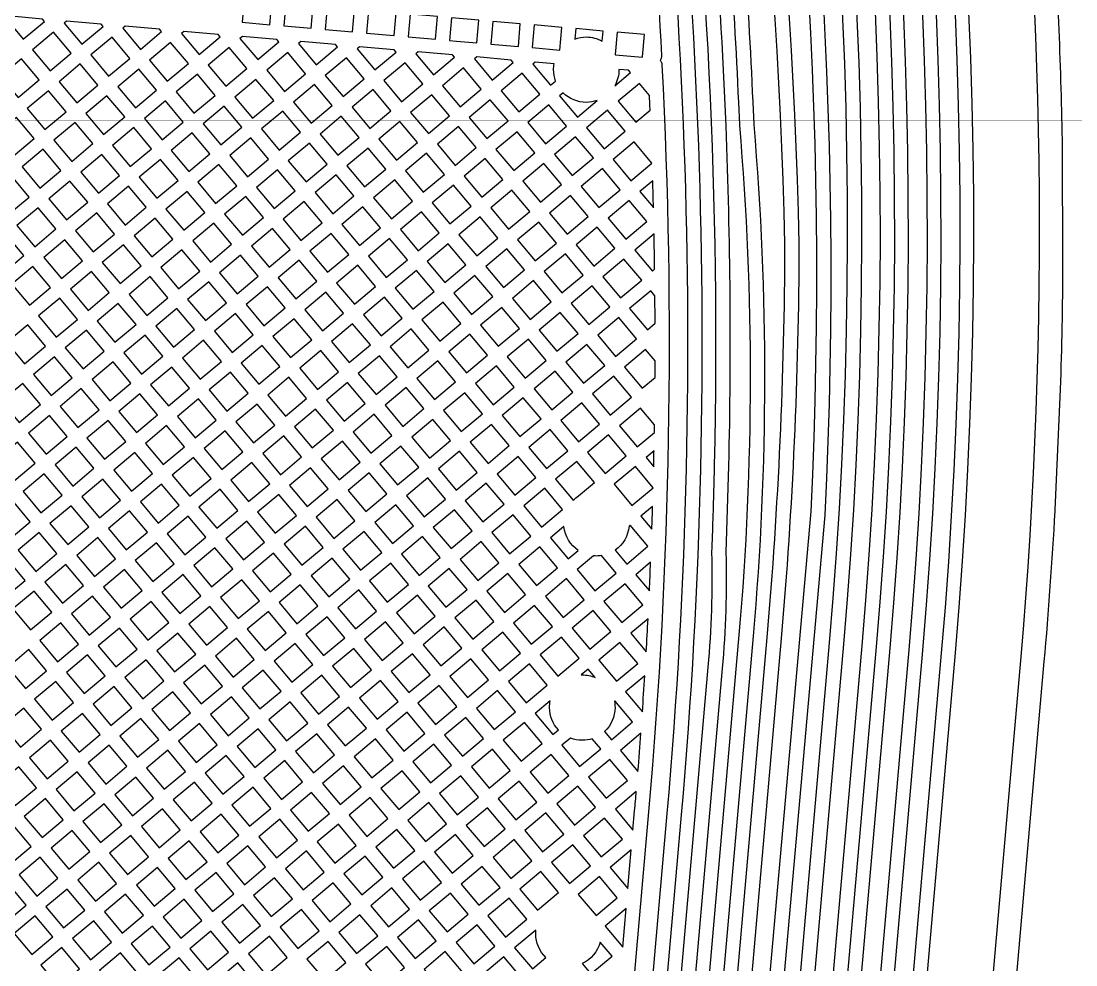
# Model space of a CAD drawing. Extents: x 592 to 965, y 89 to 353.
# Drawn here: x 671.8 to 677.54, y 165.14 to 170.27 of the extents above; entities that cross this region are included whole.
import ezdxf

# ---------------------------------------------------------------- set-up
doc = ezdxf.new("R2010")
doc.units = 0
for name, color, linetype in [('bak_bak_ttr1-bcq8120', 8, 'Continuous'), ('bak_outline', 7, 'Continuous'), ('quyukuang', 5, 'Continuous')]:
    doc.layers.add(name, color=color, linetype=linetype)

msp = doc.modelspace()

# ---------------------------------------------------------------- linework, layer by layer
at = {"layer": 'bak_bak_ttr1-bcq8120'}
for p, q in [((675.2351, 169.4043), (675.1654, 169.3458)), ((675.1654, 169.3458), (675.2392, 169.2578)), ((675.2424, 169.1155), (675.1374, 169.0274)), ((675.2424, 167.935), (675.1992, 167.8987)), ((675.1992, 167.8987), (675.2405, 167.8494)), ((675.2347, 167.6333), (675.1713, 167.5802)), ((675.1713, 167.5802), (675.2307, 167.5095)), ((675.2238, 167.3293), (675.1434, 167.2617)), ((675.1434, 167.2617), (675.217, 167.1739)), ((675.2096, 167.0222), (675.1155, 166.9432)), ((675.1155, 166.9432), (675.1998, 166.8428)), ((675.192, 166.7122), (675.0878, 166.6248)), ((675.0878, 166.6248), (675.1792, 166.516)), ((674.6786, 166.5766), (674.5962, 166.5074)), ((675.1709, 166.3995), (675.0598, 166.3063)), ((675.0598, 166.3063), (675.1551, 166.1927)), ((675.1461, 166.0836), (675.0321, 165.9879)), ((675.0321, 165.9879), (675.128, 165.8736)), ((675.1185, 165.7652), (675.0042, 165.6693)), ((675.1001, 165.5549), (675.1185, 165.7652)), ((675.0042, 165.6693), (675.1001, 165.5549)), ((675.0906, 165.4469), (674.9762, 165.3508)), ((675.0722, 165.2364), (675.0906, 165.4469)), ((674.9762, 165.3508), (675.0722, 165.2364))]:
    msp.add_line(p, q, dxfattribs=at)
for points in [[(673.9996, 131.6772), (673.4184, 138.3529, 0.202802), (673.3463, 138.489), (673.2181, 138.5964, -0.199128), (673.0804, 138.8606), (672.2593, 148.2537, 0.017113), (672.2539, 148.4519, -0.039821), (672.2661, 149.1216, -0.099203), (672.9533, 151.4668, 0.100668), (675.8944, 161.397), (676.3737, 166.876, 0.152457), (673.0656, 182.0024, -0.019293), (673.0643, 182.0049, -0.026028), (672.8267, 182.4844, -0.006369), (672.6688, 182.9035, -0.010433), (672.6684, 182.9048), (672.568, 183.1892, -0.026059), (672.3852, 183.8632, -0.055622), (672.2339, 185.3461), (672.2339, 185.3648)], [(672.3101, 185.3463, 0.093108), (672.7399, 182.931, 0.006371), (672.8972, 182.5134, 0.026097), (673.1321, 182.0399, -0.019203), (673.1334, 182.0374), (673.2033, 181.9132, -0.151027), (676.4497, 166.8693), (675.9704, 161.3904, -0.100695), (673.0193, 151.4286, 0.099104), (672.342, 149.1142, 0.002642), (672.338, 149.0716, -0.010688), (672.3379, 149.0703, 0.037153), (672.33, 148.4566, -0.017231), (672.3355, 148.2518), (673.1563, 138.8673, 0.199163), (673.2671, 138.6549), (673.3997, 138.5435, -0.196143), (673.4943, 138.3596), (674.0755, 131.6839, -0.24441)], [(673.656, 130.3634, 0.134951), (673.7698, 130.4545, -0.010365), (673.7821, 130.4707), (673.9281, 130.6531, 0.117095), (674.0893, 130.9941, 0.092369), (674.1552, 131.6698), (673.566, 138.4172, 0.202571), (673.4816, 138.5768), (673.3631, 138.6739, -0.199679), (673.2388, 138.9119), (672.4141, 148.3471, -0.043095), (672.418, 149.1082, -0.099118), (673.0873, 151.3941, 0.100705), (676.0465, 161.3863), (676.5256, 166.8627, 0.151028), (673.2699, 181.9506, -0.064524), (672.6871, 183.3951, -0.009781), (672.6316, 183.6256, -0.062544), (672.3898, 185.0627, -0.010738), (672.3864, 185.3446, -0.008233), (672.3863, 185.3458)], [(672.9546, 130.255), (673.0528, 130.3501), (673.6636, 131.0781, 0.198766), (673.8471, 131.6605), (673.278, 138.2039, 0.197561), (673.1439, 138.4596), (673.0292, 138.5558, -0.198985), (672.9224, 138.7607), (672.1106, 148.0437, -0.035371), (672.0938, 149.0777), (672.1004, 149.1768, -0.099164), (672.7951, 151.5485, 0.10071), (675.7173, 161.4148), (676.1964, 166.8915, 0.151029), (672.9817, 181.7887, -0.014202), (672.8131, 182.1099, -0.026806), (672.8114, 182.1135, -0.016277), (672.4047, 183.1949, -0.021433), (672.4038, 183.1979, -0.018314), (672.4029, 183.2004), (672.3738, 183.2873, -0.003328), (672.3527, 183.3689, -0.071669), (672.0812, 185.3103, -0.010882), (672.0811, 185.3117)], [(674.3503, 131.4985), (673.7421, 138.4535, 0.199156), (673.6052, 138.716), (673.5239, 138.7841, -0.201314), (673.4113, 139.0028), (672.6035, 148.2382, -0.021495), (672.5786, 148.8009, -0.016298), (672.5937, 149.0771, -0.024188), (672.5944, 149.0818, -0.025234), (672.5945, 149.0869), (672.5959, 149.0983, -0.098851), (673.2448, 151.311, 0.01664), (674.0147, 152.8832, 0.083893), (676.2233, 161.368), (676.703, 166.85, 0.151001), (673.4248, 182.0378, -0.021769), (673.1937, 182.4945), (673.1757, 182.5346, -0.048528), (672.8165, 183.6156), (672.8021, 183.6769, -0.062745), (672.5676, 185.0748, -0.003103), (672.5656, 185.1533, -0.017165), (672.5656, 185.1566)], [(671.7559, 149.234, -0.096675), (672.4942, 151.7075, 0.010848), (672.9913, 152.6938), (673.0775, 152.8749, 0.089488), (675.3634, 161.2753), (675.8573, 166.9214, 0.021032), (675.9539, 169.0602, 0.099026), (673.541, 179.8855, -0.066765), (673.5377, 179.8951, 0.067229), (673.528, 179.9241), (673.1203, 180.7963), (673.0288, 180.9811), (672.8826, 181.2638, 0.004782), (672.8503, 181.3236, -0.019197), (672.849, 181.3261), (672.7252, 181.5504, -0.02358), (672.6873, 181.6262, -0.030149), (671.9327, 183.6668, -0.018673)], [(672.0064, 183.6863, 0.030112), (672.757, 181.6569, 0.023636), (672.7918, 181.5874), (673.0292, 181.1517), (673.2249, 180.755), (673.5994, 179.951, -0.050793), (673.6116, 179.9143, -0.099014), (676.0301, 169.061, -0.021041), (675.9333, 166.9148), (675.4389, 161.2643, -0.089443), (673.1463, 152.8421), (673.0601, 152.661, -0.010846), (672.5616, 151.672, 0.096888), (671.831, 149.2208, 0.05542), (671.8148, 148.5391), (672.6708, 138.7144, 0.197387), (672.8176, 138.4343), (672.9331, 138.3373, -0.198696), (673.0553, 138.1025), (673.6132, 131.7057, -0.197471)], [(674.5393, 131.3917), (673.8974, 138.7314), (673.6506, 138.9384, -0.204166), (673.585, 139.0613), (672.7791, 148.2726, -0.013815), (672.7592, 148.6242, -0.007886), (672.7592, 148.6295, -0.028747), (672.7725, 149.0772, -0.099079), (673.4024, 151.2282, 0.04925), (675.3822, 156.0426, 0.051156), (676.4004, 161.352), (676.8803, 166.837, 0.151035), (673.5769, 182.1303, -0.02147), (673.3563, 182.5674), (673.2931, 182.7135, -0.009537), (673.1895, 182.9767, -0.00749), (673.1877, 182.9813, -0.023126), (673.0314, 183.4849, -0.007378)], [(672.7854, 183.4208, 0.064527), (673.3584, 182.0004, -0.151028), (676.6268, 166.8539), (676.1472, 161.3723, -0.100652), (673.1772, 151.3467, 0.099858), (672.5176, 149.0816, 0.042411), (672.5158, 148.3498), (673.3401, 138.9207, 0.205813), (673.4326, 138.7481), (673.5459, 138.6555, -0.202486), (673.6672, 138.426), (674.2564, 131.6787, -0.092115)], [(672.9577, 183.4657, 0.06453), (673.5134, 182.0876, -0.15105), (676.8037, 166.836), (676.3245, 161.359, -0.100667), (673.3347, 151.2636, 0.099078), (672.6966, 149.0839, -0.029934), (672.6958, 149.078, -0.024023), (672.6951, 149.0733, -0.025292), (672.6949, 149.0682, 0.016225), (672.6802, 148.7999, 0.02145), (672.7047, 148.247), (673.5129, 139.0063, 0.195897), (673.5892, 138.862), (673.6705, 138.7939, -0.199139), (673.8433, 138.4624), (674.4515, 131.5074, -0.043701)], [(671.5571, 183.3899), (671.7927, 182.7642), (671.938, 182.2858), (672.0832, 181.9014), (672.6273, 180.8941), (672.7812, 180.5829), (673.2741, 179.532), (673.5981, 178.7341), (673.6996, 178.4097), (673.8345, 178.0734, -0.020449), (673.8609, 177.9985), (674.5983, 175.6146, -0.021391), (674.7939, 174.8694, -0.018068), (674.7945, 174.8669), (675.0457, 173.7033), (675.0884, 173.4515, -0.06386), (675.3905, 165.9562), (674.9961, 161.4556, -0.013295), (674.8352, 160.0732, -0.015157), (674.835, 160.0711), (674.7293, 159.4048, -0.004162), (674.6552, 158.9945), (674.2942, 157.5273, -0.018508), (673.8563, 155.9948)], [(672.4768, 183.2194, 0.016253), (672.8811, 182.1442, 0.014237), (673.0481, 181.8261, -0.151029), (676.2723, 166.8849), (675.7927, 161.4037, -0.100663), (672.8625, 151.513, 0.099115), (672.1764, 149.1712), (672.1699, 149.0731, 0.035525), (672.1869, 148.0454), (672.9984, 138.7673, 0.199015), (673.0781, 138.6142), (673.1929, 138.518, -0.200551), (673.3543, 138.2057), (673.9231, 131.6671, -0.198631)], [(671.9076, 148.6172), (671.942, 149.1748, -0.10023), (672.6979, 151.7343, 0.006003), (673.1097, 152.5354, -0.009108), (673.1101, 152.5363, 0.07953), (675.4645, 160.4819), (676.0957, 167.6056, 0.120524), (673.689, 180.0303), (673.3987, 180.6097, 0.00477), (673.1949, 181.0026, -0.011748), (673.1942, 181.004), (672.9796, 181.4076), (672.8738, 181.5973, -0.084497), (672.8695, 181.6094), (672.8526, 181.6885, 0.075143), (672.8292, 181.7489), (672.7285, 181.9278, -0.029876), (672.6921, 182.0021, -0.017103), (672.2596, 183.1475)], [(672.3328, 183.1689, 0.017099), (672.7636, 182.0286, 0.02755), (672.7934, 181.9677, -0.019357), (672.7949, 181.9653), (672.8972, 181.7833, -0.074734), (672.9276, 181.7017), (672.9432, 181.6294), (673.0466, 181.4441), (673.4682, 180.6411), (673.7589, 180.0608, -0.120663), (676.1707, 167.5857), (675.54, 160.4711, -0.079525), (673.1787, 152.5029, -0.006014), (672.7653, 151.6986, -0.011188), (672.7646, 151.6973, -0.023553), (672.7631, 151.6942, 0.108335), (672.0023, 148.9507), (671.9839, 148.6162), (672.8524, 138.6848, 0.199654), (672.9294, 138.5398), (673.0981, 138.3981, -0.203871), (673.2005, 138.1942), (673.7706, 131.6586, -0.198293)], [(673.5216, 183.1037, 0.009854), (673.6236, 182.8449, -0.008348), (673.6257, 182.8396), (673.68, 182.7145, 0.02177), (673.89, 182.2991, -0.008749), (673.8928, 182.2939, -0.048846), (676.0002, 177.5045, -0.101417), (677.2337, 166.7963), (676.7546, 161.3204, -0.100851), (673.7066, 151.0427, 0.097985), (673.1268, 149.0462, 0.029084), (673.1148, 148.6345, -0.007857), (673.1148, 148.6293, 0.013705), (673.1336, 148.2999, -0.009848), (673.1343, 148.2932), (673.9328, 139.1658), (674.1796, 138.9589, -0.204326), (674.2453, 138.8359), (674.8944, 131.4118, -0.043151)], [(673.7845, 156.0205, 0.01851), (674.2207, 157.5478), (674.5807, 159.0107, 0.004154), (674.6544, 159.4189, -0.010247), (674.6546, 159.4201, 0.004898), (674.7329, 159.9032, -0.010036), (674.7331, 159.9044), (674.7595, 160.0818, 0.013509), (674.922, 161.4824, -0.014147), (674.9222, 161.4843, -0.009856), (674.9239, 161.4975), (675.3145, 165.963, 0.063883), (675.0128, 173.4416)], [(675.0348, 172.6384, -0.021905), (675.2833, 170.0838, -0.177087), (675.2757, 170.0588, -0.174435), (675.2856, 170.035, -0.034705), (675.2131, 165.9722), (674.8187, 161.4704, -0.013308), (674.6587, 160.0961), (674.5536, 159.4341, -0.004071), (674.4817, 159.0357, -0.022558), (674.4811, 159.0324), (674.1215, 157.5711, -0.01851), (673.6873, 156.051)], [(675.4363, 172.123, -0.020492), (675.6319, 169.7026, -0.015601), (675.6474, 167.8536), (675.6332, 167.3822, -0.027765), (675.613, 166.7515), (675.1452, 161.4084, -0.007113), (675.0653, 160.6514, -0.015768), (675.0651, 160.6492, -0.005751), (674.9861, 160.0492, -0.029005), (674.9852, 160.0449, -0.023109), (674.9848, 160.0415), (674.9151, 159.5851), (674.8012, 158.9356), (674.3975, 157.1702), (674.0872, 156.1036, -0.009683)], [(674.0812, 156.3556), (674.3248, 157.1934, 0.014145), (674.3432, 157.2653), (674.7414, 159.0266), (674.8525, 159.675), (674.9106, 160.06, 0.005729), (674.9892, 160.656, -0.015759), (674.9894, 160.6582, 0.007175), (675.0697, 161.4196, -0.029645), (675.0704, 161.4239), (675.5372, 166.7595, 0.027774), (675.557, 167.382, -0.025136), (675.5571, 167.3857, 0.003043), (675.5688, 167.7446, -0.015475), (675.5688, 167.7468), (675.5713, 167.8581, 0.036058), (675.361, 172.1112, -0.017011)], [(674.4906, 152.328, 0.073346), (676.7202, 159.8771), (676.7208, 159.8839, -0.058275), (676.722, 159.8897, 0.001461), (676.7433, 160.0442), (676.744, 160.0519, -0.056197), (676.7451, 160.0575, 0.000838), (676.7567, 160.1441), (676.7574, 160.1527, -0.055413), (676.7585, 160.1581, 0.002971), (676.7981, 160.4754), (676.7992, 160.4877, -0.052136), (676.8002, 160.4928, 0.007617), (676.8843, 161.31), (677.3637, 166.7897, 0.007614), (677.4228, 167.6087, -0.052197), (677.4227, 167.614), (677.4509, 168.229, 0.006292), (677.4653, 168.9073), (677.4619, 169.6271, 0.011838), (677.4086, 170.9029, -0.077692)], [(672.8782, 152.811, 0.055503), (674.6797, 157.9954, 0.010914), (674.8042, 158.6041, -0.019632), (674.8048, 158.6069), (674.8917, 159.0009), (675.0175, 159.7444, -0.007919), (675.0803, 160.1174, 0.003698), (675.1263, 160.4742, -0.010178), (675.1264, 160.4754, 0.005283), (675.1853, 161.0095, -0.010457), (675.1855, 161.0108, 0.002851), (675.2114, 161.2865, -0.010389), (675.2115, 161.2878), (675.7055, 166.9344, 0.043155), (675.7083, 169.7052, -0.020659), (675.7081, 169.7082), (675.7028, 169.8311, 0.007211), (675.6531, 170.6864, -0.011017)], [(675.7292, 170.6905, -0.007211), (675.779, 169.833, -0.010839), (675.779, 169.8317), (675.7843, 169.7103, -0.043132), (675.7814, 166.9278), (675.261, 161.0007, -0.005283), (675.2019, 160.465, -0.010616), (675.2017, 160.4637, -0.003661), (675.1561, 160.1094, -0.027013), (675.1556, 160.1054, 0.007983), (675.0926, 159.7318, -0.010647), (675.0924, 159.7304), (674.95, 158.902), (674.879, 158.5892, -0.010933), (674.7534, 157.9762, -0.056062), (672.922, 152.726, -0.008808)], [(674.9332, 169.8406, -0.085075), (674.874, 169.8304, -0.197386), (674.749, 169.8817), (674.7294, 169.8653)], [(675.1374, 169.0274), (675.2338, 168.9125), (675.2456, 168.9225, 0.001664), (675.2424, 169.1155)], [(674.8461, 166.7171, -0.009436), (674.8525, 166.7172, -0.102435), (674.9231, 166.7026)], [(674.5962, 166.5074), (674.6925, 166.3926), (674.7227, 166.4179, -0.19042), (674.6747, 166.5394, -0.052787), (674.6786, 166.5766)], [(675.128, 165.8736), (675.1371, 165.9775, -0.010525), (675.1371, 165.9788, 0.000923), (675.1461, 166.0836)]]:
    msp.add_lwpolyline(points, format="xyb", dxfattribs=at)
for points in [[(673.0044, 170.2659), (673.1537, 170.2528), (673.1644, 170.376), (673.0152, 170.3891)], [(673.2296, 170.2462), (673.3789, 170.2331), (673.3897, 170.3563), (673.2404, 170.3694)], [(673.4548, 170.2265), (673.604, 170.2134), (673.6148, 170.3366), (673.4656, 170.3497)], [(671.7177, 170.2893), (671.814, 170.1744), (671.929, 170.2708), (671.9183, 170.2836), (671.7305, 170.3)], [(673.68, 170.2068), (673.8293, 170.1937), (673.84, 170.3169), (673.6907, 170.33)], [(673.9052, 170.1871), (674.0544, 170.174), (674.0652, 170.2972), (673.916, 170.3103)], [(674.1303, 170.1674), (674.1689, 170.164), (674.1693, 170.164), (674.2796, 170.1543), (674.2904, 170.2775), (674.1411, 170.2906)], [(672.0363, 170.2615), (672.1327, 170.1466), (672.2474, 170.2428), (672.2365, 170.2557), (672.0491, 170.2721)], [(672.3547, 170.2334), (672.451, 170.1187), (672.5658, 170.2151), (672.555, 170.2279), (672.3676, 170.2443)], [(674.3556, 170.1477), (674.5048, 170.1346), (674.5156, 170.2578), (674.3663, 170.2709)], [(674.5808, 170.128), (674.73, 170.1149), (674.7408, 170.2381), (674.5915, 170.2512)], [(671.863, 170.116), (671.9594, 170.0012), (672.0743, 170.0976), (671.9779, 170.2125)], [(672.1817, 170.0882), (672.2779, 169.9735), (672.3926, 170.0698), (672.2963, 170.1845)], [(672.6731, 170.2057), (672.7695, 170.0908), (672.8843, 170.1872), (672.8736, 170.2), (672.6859, 170.2164)], [(672.9917, 170.1778), (673.0881, 170.0629), (673.2028, 170.1593), (673.192, 170.1721), (673.0045, 170.1886)], [(672.5, 170.0604), (672.5963, 169.9455), (672.7111, 170.0418), (672.6147, 170.1567)], [(672.8185, 170.0324), (672.9148, 169.9176), (673.0297, 170.014), (672.9333, 170.1288)], [(673.3102, 170.1499), (673.4065, 170.0352), (673.5213, 170.1315), (673.5106, 170.1443), (673.3231, 170.1607)], [(673.6286, 170.1221), (673.725, 170.0073), (673.8399, 170.1037), (673.8292, 170.1164), (673.6414, 170.1328)], [(671.69, 169.9708), (671.7864, 169.856), (671.901, 169.9522), (671.8046, 170.0671)], [(673.137, 170.0046), (673.2333, 169.8899), (673.3481, 169.9862), (673.2518, 170.1009)], [(673.4554, 169.9768), (673.5518, 169.8619), (673.6666, 169.9583), (673.5703, 170.0731)], [(674.2657, 170.0663), (674.3619, 169.9516), (674.4767, 170.0479), (674.466, 170.0607), (674.2785, 170.0771)], [(672.0084, 169.9428), (672.1046, 169.8281), (672.2195, 169.9245), (672.1233, 170.0393)], [(672.3269, 169.9152), (672.4233, 169.8003), (672.5379, 169.8965), (672.4416, 170.0114)], [(673.774, 169.9489), (673.8703, 169.8341), (673.9852, 169.9304), (673.8888, 170.0453)], [(674.0926, 169.9211), (674.1888, 169.8063), (674.3035, 169.9026), (674.2073, 170.0173)], [(672.6453, 169.8871), (672.7417, 169.7723), (672.8565, 169.8686), (672.7601, 169.9835)], [(672.9638, 169.8592), (673.0601, 169.7445), (673.1749, 169.8409), (673.0787, 169.9556)], [(674.4109, 169.8932), (674.5073, 169.7784), (674.6221, 169.8747), (674.5257, 169.9895)], [(671.8353, 169.7976), (671.9316, 169.6829), (672.0462, 169.7791), (671.95, 169.8938)], [(673.2823, 169.8315), (673.3786, 169.7166), (673.4934, 169.813), (673.3971, 169.9278)], [(673.6008, 169.8036), (673.6972, 169.6887), (673.812, 169.7851), (673.7156, 169.8999)], [(672.1536, 169.7697), (672.25, 169.6549), (672.3649, 169.7513), (672.2685, 169.8662)], [(672.4722, 169.7419), (672.5686, 169.6271), (672.6833, 169.7233), (672.5869, 169.8382)], [(673.9193, 169.7757), (674.0156, 169.661), (674.1305, 169.7574), (674.0342, 169.8721)], [(674.2378, 169.748), (674.3342, 169.6331), (674.4489, 169.7294), (674.3525, 169.8442)], [(672.7907, 169.7139), (672.8869, 169.5992), (673.0017, 169.6955), (672.9054, 169.8102)], [(673.109, 169.6861), (673.2054, 169.5713), (673.3203, 169.6677), (673.2239, 169.7825)], [(674.5562, 169.72), (674.6526, 169.6051), (674.7674, 169.7015), (674.6711, 169.8163)], [(674.8748, 169.6921), (674.971, 169.5774), (675.0859, 169.6737), (674.9896, 169.7884)], [(671.6621, 169.6522), (671.7583, 169.5375), (671.8732, 169.6339), (671.777, 169.7486)], [(671.9806, 169.6245), (672.0769, 169.5097), (672.1916, 169.6059), (672.0952, 169.7208)], [(673.4276, 169.6583), (673.524, 169.5434), (673.6388, 169.6397), (673.5424, 169.7546)], [(673.7461, 169.6304), (673.8424, 169.5156), (673.9572, 169.612), (673.861, 169.7267)], [(672.2989, 169.5965), (672.3953, 169.4817), (672.5102, 169.5781), (672.4139, 169.6929)], [(672.6176, 169.5687), (672.7138, 169.454), (672.8285, 169.5502), (672.7323, 169.6649)], [(674.0646, 169.6026), (674.1609, 169.4877), (674.2758, 169.5841), (674.1794, 169.699)], [(674.3832, 169.5747), (674.4795, 169.4599), (674.5942, 169.5561), (674.4979, 169.671)], [(672.9359, 169.5408), (673.0323, 169.426), (673.147, 169.5223), (673.0507, 169.6372)], [(673.2544, 169.5129), (673.3508, 169.3981), (673.4656, 169.4944), (673.3692, 169.6093)], [(674.7016, 169.5468), (674.7978, 169.4321), (674.9127, 169.5284), (674.8164, 169.6431)], [(675.02, 169.519), (675.1164, 169.4042), (675.2312, 169.5005), (675.1348, 169.6154)], [(671.8073, 169.4792), (671.9037, 169.3643), (672.0186, 169.4607), (671.9222, 169.5756)], [(672.1259, 169.4513), (672.2223, 169.3365), (672.3369, 169.4327), (672.2406, 169.5475)], [(673.573, 169.485), (673.6692, 169.3703), (673.784, 169.4667), (673.6878, 169.5814)], [(673.8914, 169.4573), (673.9877, 169.3424), (674.1026, 169.4388), (674.0062, 169.5536)], [(672.4443, 169.4233), (672.5405, 169.3086), (672.6555, 169.405), (672.5592, 169.5197)], [(672.7628, 169.3956), (672.8592, 169.2808), (672.9739, 169.377), (672.8775, 169.4919)], [(674.2099, 169.4294), (674.3063, 169.3145), (674.4212, 169.4109), (674.3248, 169.5258)], [(674.5285, 169.4015), (674.6248, 169.2868), (674.7395, 169.3831), (674.6432, 169.4978)], [(671.6341, 169.3338), (671.7304, 169.219), (671.8453, 169.3153), (671.7489, 169.4302)], [(673.0812, 169.3676), (673.1776, 169.2528), (673.2924, 169.3491), (673.196, 169.4639)], [(673.3997, 169.3397), (673.496, 169.225), (673.6109, 169.3214), (673.5146, 169.4361)], [(674.8468, 169.3737), (674.9432, 169.2588), (675.058, 169.3552), (674.9616, 169.47)], [(671.9526, 169.3059), (672.049, 169.1911), (672.1639, 169.2875), (672.0675, 169.4023)], [(672.2713, 169.2781), (672.3675, 169.1634), (672.4822, 169.2596), (672.3859, 169.3743)], [(673.7182, 169.312), (673.8146, 169.1971), (673.9294, 169.2934), (673.833, 169.4083)], [(674.0367, 169.284), (674.1331, 169.1692), (674.2479, 169.2655), (674.1515, 169.3804)], [(672.5895, 169.2502), (672.6859, 169.1354), (672.8008, 169.2318), (672.7045, 169.3466)], [(672.9082, 169.2224), (673.0045, 169.1076), (673.1192, 169.2038), (673.0229, 169.3186)], [(674.3553, 169.2562), (674.4515, 169.1414), (674.5664, 169.2378), (674.4701, 169.3525)], [(674.6737, 169.2284), (674.7701, 169.1136), (674.8848, 169.2098), (674.7884, 169.3247)], [(673.2266, 169.1944), (673.3228, 169.0797), (673.4376, 169.176), (673.3414, 169.2907)], [(673.545, 169.1666), (673.6413, 169.0518), (673.7562, 169.1481), (673.6598, 169.263)], [(674.9922, 169.2005), (675.0884, 169.0857), (675.2032, 169.1821), (675.107, 169.2968)], [(671.7794, 169.1606), (671.8758, 169.0457), (671.9906, 169.1421), (671.8943, 169.2569)], [(672.098, 169.1327), (672.1942, 169.018), (672.3091, 169.1144), (672.2129, 169.2291)], [(672.4165, 169.105), (672.5129, 168.9902), (672.6275, 169.0864), (672.5312, 169.2012)], [(673.8635, 169.1387), (673.9599, 169.0239), (674.0747, 169.1202), (673.9783, 169.2351)], [(674.1821, 169.1108), (674.2783, 168.9961), (674.3931, 169.0925), (674.2969, 169.2072)], [(672.7349, 169.077), (672.8312, 168.9621), (672.9462, 169.0586), (672.8498, 169.1734)], [(673.0535, 169.0492), (673.1498, 168.9345), (673.2645, 169.0307), (673.1682, 169.1454)], [(674.5005, 169.0831), (674.5969, 168.9682), (674.7117, 169.0646), (674.6154, 169.1795)], [(674.8191, 169.0552), (674.9153, 168.9405), (675.03, 169.0368), (674.9338, 169.1515)], [(671.6063, 169.0153), (671.7027, 168.9005), (671.8174, 168.9968), (671.7211, 169.1116)], [(673.3718, 169.0213), (673.4682, 168.9065), (673.583, 169.0028), (673.4866, 169.1176)], [(673.6903, 168.9934), (673.7867, 168.8785), (673.9015, 168.9749), (673.8052, 169.0898)], [(671.9248, 168.9874), (672.021, 168.8727), (672.1359, 168.969), (672.0396, 169.0837)], [(672.2432, 168.9596), (672.3396, 168.8448), (672.4545, 168.9412), (672.3581, 169.056)], [(674.0089, 168.9655), (674.1051, 168.8508), (674.2199, 168.9471), (674.1237, 169.0618)], [(674.3273, 168.9377), (674.4237, 168.8229), (674.5385, 168.9192), (674.4421, 169.0341)], [(672.5618, 168.9318), (672.6582, 168.817), (672.7729, 168.9132), (672.6765, 169.028)], [(672.8802, 168.9038), (672.9765, 168.7891), (673.0914, 168.8855), (672.9952, 169.0002)], [(673.1988, 168.8761), (673.2951, 168.7613), (673.4098, 168.8575), (673.3134, 168.9723)], [(674.6458, 168.9098), (674.7421, 168.7951), (674.857, 168.8915), (674.7607, 169.0062)], [(674.9643, 168.8821), (675.0607, 168.7673), (675.1754, 168.8635), (675.079, 168.9784)], [(671.7517, 168.8421), (671.8479, 168.7274), (671.9626, 168.8237), (671.8664, 168.9384)], [(673.5172, 168.8481), (673.6135, 168.7332), (673.7283, 168.8296), (673.632, 168.9444)], [(673.8357, 168.8202), (673.9319, 168.7055), (674.0468, 168.8018), (673.9505, 168.9165)], [(672.07, 168.8143), (672.1664, 168.6994), (672.2812, 168.7958), (672.1848, 168.9106)], [(672.3886, 168.7864), (672.4849, 168.6716), (672.5998, 168.768), (672.5035, 168.8828)], [(674.1541, 168.7924), (674.2505, 168.6776), (674.3653, 168.7739), (674.2689, 168.8888)], [(674.4727, 168.7645), (674.5689, 168.6498), (674.6837, 168.7462), (674.5875, 168.8609)], [(672.7072, 168.7586), (672.8035, 168.6439), (672.9181, 168.7401), (672.8218, 168.8548)], [(673.0255, 168.7307), (673.1218, 168.6158), (673.2368, 168.7123), (673.1404, 168.8271)], [(673.3441, 168.7029), (673.4405, 168.588), (673.5552, 168.6843), (673.4588, 168.7991)], [(674.7911, 168.7368), (674.8874, 168.6219), (675.0023, 168.7183), (674.9059, 168.8332)], [(671.8969, 168.669), (671.9933, 168.5542), (672.108, 168.6505), (672.0116, 168.7653)], [(673.6625, 168.6749), (673.7588, 168.5602), (673.8736, 168.6565), (673.7773, 168.7712)], [(673.9809, 168.6471), (674.0773, 168.5322), (674.1921, 168.6286), (674.0958, 168.7435)], [(672.2154, 168.6411), (672.3117, 168.5262), (672.4266, 168.6226), (672.3302, 168.7374)], [(672.5339, 168.6132), (672.6302, 168.4985), (672.7451, 168.5949), (672.6488, 168.7096)], [(674.2995, 168.6192), (674.3957, 168.5045), (674.5105, 168.6008), (674.4143, 168.7155)], [(674.6179, 168.5914), (674.7142, 168.4766), (674.8291, 168.5729), (674.7327, 168.6878)], [(672.8524, 168.5855), (672.9488, 168.4707), (673.0635, 168.5669), (672.9671, 168.6817)], [(673.1708, 168.5575), (673.2672, 168.4426), (673.3821, 168.5391), (673.2857, 168.6539)], [(674.9364, 168.5636), (675.0328, 168.4487), (675.1477, 168.5451), (675.0513, 168.6599)], [(671.7238, 168.5238), (671.8202, 168.4089), (671.9349, 168.5052), (671.8385, 168.6201)], [(672.0423, 168.4958), (672.1386, 168.381), (672.2533, 168.4772), (672.157, 168.5921)], [(673.4895, 168.5297), (673.5857, 168.415), (673.7004, 168.5112), (673.6041, 168.6259)], [(673.8077, 168.5018), (673.9041, 168.3869), (674.0189, 168.4833), (673.9225, 168.5981)], [(674.1263, 168.4739), (674.2225, 168.3592), (674.3374, 168.4555), (674.2411, 168.5702)], [(672.3607, 168.4678), (672.457, 168.3531), (672.5718, 168.4495), (672.4755, 168.5642)], [(672.6792, 168.4401), (672.7755, 168.3253), (672.8904, 168.4217), (672.7941, 168.5365)], [(674.4447, 168.4461), (674.5411, 168.3313), (674.6559, 168.4276), (674.5595, 168.5425)], [(674.7632, 168.4182), (674.8596, 168.3034), (674.9744, 168.3997), (674.878, 168.5146)], [(672.9978, 168.4123), (673.0942, 168.2974), (673.2088, 168.3936), (673.1124, 168.5085)], [(673.3162, 168.3842), (673.4124, 168.2695), (673.5273, 168.366), (673.4311, 168.4807)], [(671.8691, 168.3505), (671.9655, 168.2357), (672.0803, 168.332), (671.9839, 168.4468)], [(672.1876, 168.3226), (672.2839, 168.2079), (672.3986, 168.3041), (672.3023, 168.4189)], [(673.6347, 168.3566), (673.7311, 168.2417), (673.8457, 168.338), (673.7494, 168.4528)], [(673.9531, 168.3286), (674.0493, 168.2139), (674.1641, 168.3102), (674.0679, 168.4249)], [(672.5059, 168.2948), (672.6023, 168.1799), (672.7171, 168.2763), (672.6208, 168.3911)], [(672.8245, 168.2669), (672.9209, 168.152), (673.0358, 168.2484), (672.9394, 168.3633)], [(674.2715, 168.3008), (674.3679, 168.1859), (674.4827, 168.2823), (674.3863, 168.3972)], [(674.5901, 168.2729), (674.6864, 168.1581), (674.8012, 168.2544), (674.7049, 168.3692)], [(674.9086, 168.245), (675.0048, 168.1303), (675.1197, 168.2266), (675.0234, 168.3414)], [(671.6959, 168.2052), (671.7923, 168.0904), (671.9071, 168.1867), (671.8108, 168.3016)], [(673.1431, 168.2391), (673.2394, 168.1244), (673.354, 168.2206), (673.2578, 168.3353)], [(673.4614, 168.2112), (673.5578, 168.0963), (673.6727, 168.1927), (673.5763, 168.3076)], [(672.0145, 168.1773), (672.1107, 168.0626), (672.2255, 168.1589), (672.1292, 168.2736)], [(672.3329, 168.1495), (672.4292, 168.0347), (672.5439, 168.1309), (672.4476, 168.2458)], [(673.78, 168.1834), (673.8763, 168.0687), (673.991, 168.1649), (673.8947, 168.2796)], [(674.0983, 168.1555), (674.1947, 168.0406), (674.3095, 168.137), (674.2131, 168.2518)], [(672.6513, 168.1215), (672.7477, 168.0067), (672.8625, 168.1031), (672.7661, 168.2179)], [(672.9699, 168.0937), (673.0661, 167.979), (673.181, 168.0754), (673.0848, 168.1901)], [(674.4168, 168.1276), (674.5132, 168.0127), (674.6281, 168.1091), (674.5317, 168.2239)], [(674.7354, 168.0997), (674.8317, 167.985), (674.9465, 168.0813), (674.8502, 168.196)], [(671.8413, 168.032), (671.9375, 167.9173), (672.0524, 168.0136), (671.9561, 168.1283)], [(673.2884, 168.066), (673.3847, 167.9511), (673.4994, 168.0473), (673.403, 168.1622)], [(673.6067, 168.0379), (673.703, 167.9232), (673.8179, 168.0197), (673.7217, 168.1344)], [(672.1597, 168.0042), (672.2561, 167.8894), (672.3708, 167.9857), (672.2745, 168.1005)], [(672.4782, 167.9763), (672.5746, 167.8615), (672.6893, 167.9577), (672.5929, 168.0726)], [(673.9253, 168.0103), (674.0216, 167.8954), (674.1363, 167.9917), (674.04, 168.1065)], [(674.2437, 167.9823), (674.34, 167.8674), (674.4548, 167.9637), (674.3585, 168.0786)], [(672.7966, 167.9483), (672.8929, 167.8336), (673.0077, 167.93), (672.9115, 168.0447)], [(673.1151, 167.9206), (673.2115, 167.8057), (673.3264, 167.9021), (673.23, 168.017)], [(674.5622, 167.9544), (674.6584, 167.8396), (674.7733, 167.936), (674.677, 168.0507)], [(674.8806, 167.9266), (674.977, 167.8118), (675.0918, 167.9081), (674.9954, 168.0229)], [(671.6682, 167.8867), (671.7644, 167.772), (671.8791, 167.8683), (671.7829, 167.983)], [(671.9865, 167.8589), (672.0829, 167.744), (672.1977, 167.8404), (672.1013, 167.9553)], [(673.4337, 167.8928), (673.53, 167.778), (673.6446, 167.8743), (673.5484, 167.989)], [(673.752, 167.8649), (673.8483, 167.75), (673.9633, 167.8465), (673.8669, 167.9613)], [(672.3051, 167.831), (672.4014, 167.7162), (672.5162, 167.8125), (672.4198, 167.9273)], [(672.6236, 167.8031), (672.7198, 167.6884), (672.8345, 167.7846), (672.7383, 167.8993)], [(674.0706, 167.8371), (674.167, 167.7222), (674.2817, 167.8184), (674.1853, 167.9333)], [(674.389, 167.8091), (674.4853, 167.6943), (674.6001, 167.7907), (674.5038, 167.9054)], [(672.9419, 167.7752), (673.0382, 167.6604), (673.1531, 167.7567), (673.0567, 167.8716)], [(673.2604, 167.7474), (673.3567, 167.6327), (673.4716, 167.7291), (673.3753, 167.8438)], [(675.026, 167.7534), (675.1224, 167.6385), (675.2372, 167.7349), (675.1408, 167.8497)], [(671.8134, 167.7136), (671.9098, 167.5988), (672.0245, 167.6951), (671.9281, 167.8099)], [(672.1318, 167.6857), (672.2282, 167.5708), (672.3431, 167.6672), (672.2467, 167.782)], [(673.5789, 167.7197), (673.6753, 167.6048), (673.79, 167.701), (673.6936, 167.8159)], [(673.8973, 167.6916), (673.9937, 167.5768), (674.1086, 167.6732), (674.0122, 167.7881)], [(672.4504, 167.6578), (672.5467, 167.5431), (672.6614, 167.6394), (672.5652, 167.7541)], [(672.7688, 167.63), (672.8652, 167.5151), (672.9799, 167.6114), (672.8835, 167.7263)], [(674.216, 167.6638), (674.3122, 167.5491), (674.4269, 167.6454), (674.3307, 167.7601)], [(674.5343, 167.636), (674.6306, 167.5211), (674.7454, 167.6174), (674.6491, 167.7323)], [(671.6401, 167.5683), (671.7365, 167.4534), (671.8514, 167.5498), (671.755, 167.6646)], [(673.0872, 167.602), (673.1835, 167.4873), (673.2983, 167.5837), (673.2021, 167.6984)], [(673.4057, 167.5743), (673.502, 167.4594), (673.6169, 167.5558), (673.5206, 167.6707)], [(671.9587, 167.5404), (672.0551, 167.4256), (672.1698, 167.5218), (672.0735, 167.6367)], [(672.2772, 167.5124), (672.3734, 167.3977), (672.4883, 167.4941), (672.392, 167.6088)], [(673.7243, 167.5465), (673.8207, 167.4316), (673.9353, 167.5278), (673.8389, 167.6427)], [(674.0427, 167.5184), (674.1389, 167.4037), (674.2539, 167.5001), (674.1576, 167.6149)], [(672.5956, 167.4847), (672.692, 167.3699), (672.8068, 167.4662), (672.7104, 167.581)], [(672.9141, 167.4568), (673.0104, 167.3421), (673.1251, 167.4383), (673.0288, 167.553)], [(674.3612, 167.4908), (674.4576, 167.3759), (674.5723, 167.4721), (674.4759, 167.587)], [(671.7855, 167.395), (671.8819, 167.2802), (671.9967, 167.3766), (671.9004, 167.4914)], [(673.2325, 167.4289), (673.3288, 167.3141), (673.4437, 167.4104), (673.3473, 167.5253)], [(673.551, 167.4011), (673.6474, 167.2862), (673.7623, 167.3826), (673.6659, 167.4975)], [(672.1041, 167.3672), (672.2003, 167.2525), (672.3151, 167.3488), (672.2188, 167.4635)], [(672.4224, 167.3394), (672.5188, 167.2245), (672.6336, 167.3209), (672.5373, 167.4357)], [(673.8696, 167.3732), (673.9659, 167.2585), (674.0806, 167.3547), (673.9843, 167.4694)], [(674.1879, 167.3453), (674.2843, 167.2305), (674.3992, 167.3269), (674.3028, 167.4418)], [(672.741, 167.3115), (672.8372, 167.1968), (672.952, 167.2931), (672.8558, 167.4078)], [(673.0594, 167.2837), (673.1557, 167.1689), (673.2704, 167.2651), (673.1741, 167.3799)], [(674.5066, 167.3175), (674.6029, 167.2027), (674.7176, 167.2989), (674.6212, 167.4138)], [(671.6123, 167.2497), (671.7087, 167.1349), (671.8235, 167.2312), (671.7271, 167.3461)], [(671.9308, 167.2218), (672.0271, 167.1071), (672.142, 167.2035), (672.0457, 167.3182)], [(673.3778, 167.2557), (673.4742, 167.1409), (673.589, 167.2372), (673.4926, 167.3521)], [(673.6964, 167.2278), (673.7926, 167.1131), (673.9075, 167.2095), (673.8113, 167.3243)], [(672.2493, 167.1941), (672.3457, 167.0793), (672.4604, 167.1755), (672.364, 167.2904)], [(672.5678, 167.1661), (672.664, 167.0514), (672.7789, 167.1478), (672.6826, 167.2625)], [(674.0149, 167.2001), (674.1112, 167.0853), (674.2259, 167.1815), (674.1295, 167.2964)], [(674.3332, 167.1721), (674.4296, 167.0573), (674.5446, 167.1537), (674.4482, 167.2686)], [(672.8862, 167.1384), (672.9826, 167.0236), (673.0974, 167.1199), (673.001, 167.2347)], [(673.2047, 167.1105), (673.3011, 166.9956), (673.4158, 167.0919), (673.3194, 167.2067)], [(674.6519, 167.1443), (674.7482, 167.0296), (674.8628, 167.1258), (674.7666, 167.2405)], [(674.9702, 167.1164), (675.0666, 167.0016), (675.1814, 167.0979), (675.085, 167.2128)], [(671.7577, 167.0765), (671.8539, 166.9618), (671.9687, 167.0581), (671.8725, 167.1728)], [(672.0761, 167.0487), (672.1724, 166.9339), (672.2873, 167.0303), (672.1909, 167.1451)], [(673.5231, 167.0825), (673.6194, 166.9678), (673.7342, 167.0641), (673.638, 167.1789)], [(673.8416, 167.0548), (673.938, 166.9399), (674.0529, 167.0363), (673.9565, 167.1512)], [(672.3947, 167.0209), (672.4909, 166.9062), (672.6056, 167.0024), (672.5094, 167.1171)], [(672.713, 166.993), (672.8094, 166.8782), (672.9242, 166.9746), (672.8279, 167.0894)], [(674.1602, 167.0269), (674.2566, 166.9121), (674.3712, 167.0083), (674.2749, 167.1231)], [(674.4786, 166.9989), (674.5749, 166.8842), (674.6898, 166.9806), (674.5935, 167.0953)], [(673.0316, 166.9652), (673.1279, 166.8504), (673.2427, 166.9467), (673.1463, 167.0615)], [(673.3501, 166.9373), (673.4463, 166.8225), (673.561, 166.9188), (673.4648, 167.0335)], [(674.7971, 166.9712), (674.8935, 166.8564), (675.0082, 166.9526), (674.9118, 167.0675)], [(671.9029, 166.9034), (671.9993, 166.7886), (672.1141, 166.8849), (672.0177, 166.9998)], [(672.2214, 166.8755), (672.3177, 166.7608), (672.4325, 166.8572), (672.3363, 166.9719)], [(673.6684, 166.9094), (673.7647, 166.7946), (673.8796, 166.8909), (673.7832, 167.0058)], [(673.9869, 166.8815), (674.0833, 166.7667), (674.1982, 166.8631), (674.1018, 166.978)], [(672.5399, 166.8478), (672.6363, 166.733), (672.751, 166.8292), (672.6546, 166.9441)], [(672.8583, 166.8198), (672.9547, 166.705), (673.0696, 166.8014), (672.9732, 166.9162)], [(674.3056, 166.8537), (674.4018, 166.739), (674.5165, 166.8352), (674.4202, 166.9499)], [(674.6238, 166.8258), (674.7202, 166.711), (674.8351, 166.8074), (674.7388, 166.9223)], [(671.7298, 166.7582), (671.8261, 166.6433), (671.9409, 166.7396), (671.8445, 166.8545)], [(673.1769, 166.792), (673.2732, 166.6773), (673.3879, 166.7736), (673.2917, 166.8883)], [(673.4953, 166.7642), (673.5917, 166.6493), (673.7064, 166.7456), (673.61, 166.8604)], [(674.9425, 166.798), (675.0389, 166.6832), (675.1535, 166.7794), (675.0572, 166.8942)], [(672.0483, 166.7302), (672.1445, 166.6155), (672.2593, 166.7118), (672.163, 166.8265)], [(672.3667, 166.7024), (672.463, 166.5876), (672.5779, 166.684), (672.4815, 166.7988)], [(673.8137, 166.7362), (673.9101, 166.6213), (674.0249, 166.7177), (673.9286, 166.8326)], [(674.1323, 166.7083), (674.2285, 166.5936), (674.3434, 166.69), (674.2472, 166.8047)], [(672.6852, 166.6746), (672.7816, 166.5597), (672.8963, 166.656), (672.8, 166.7708)], [(673.0037, 166.6466), (673.0999, 166.5319), (673.2148, 166.6283), (673.1185, 166.743)], [(674.4508, 166.6806), (674.5472, 166.5658), (674.6618, 166.662), (674.5655, 166.7768)], [(671.8751, 166.5849), (671.9714, 166.4702), (672.0861, 166.5665), (671.9899, 166.6812)], [(673.3222, 166.6189), (673.4185, 166.504), (673.5333, 166.6003), (673.4369, 166.7152)], [(673.6406, 166.591), (673.737, 166.4761), (673.8517, 166.5724), (673.7554, 166.6872)], [(672.1935, 166.5571), (672.2898, 166.4423), (672.4046, 166.5386), (672.3083, 166.6535)], [(672.512, 166.5292), (672.6084, 166.4144), (672.7232, 166.5108), (672.6269, 166.6256)], [(673.9591, 166.563), (674.0553, 166.4483), (674.1702, 166.5446), (674.0739, 166.6593)], [(674.2775, 166.5352), (674.3739, 166.4204), (674.4888, 166.5168), (674.3924, 166.6316)], [(672.8306, 166.5014), (672.9269, 166.3867), (673.0416, 166.4829), (672.9453, 166.5976)], [(673.1489, 166.4735), (673.2453, 166.3587), (673.3602, 166.4551), (673.2638, 166.5699)], [(671.7019, 166.4396), (671.7982, 166.3249), (671.913, 166.4212), (671.8167, 166.536)], [(672.0204, 166.4119), (672.1167, 166.297), (672.2315, 166.3933), (672.1351, 166.5081)], [(673.4675, 166.4457), (673.5639, 166.3308), (673.6786, 166.4271), (673.5823, 166.542)], [(673.786, 166.4177), (673.8822, 166.303), (673.997, 166.3993), (673.9007, 166.514)], [(672.3388, 166.3839), (672.4352, 166.2691), (672.55, 166.3654), (672.4536, 166.4802)], [(672.6573, 166.356), (672.7536, 166.2413), (672.8685, 166.3377), (672.7722, 166.4524)], [(674.1043, 166.3899), (674.2007, 166.275), (674.3155, 166.3714), (674.2192, 166.4863)], [(674.4229, 166.362), (674.5193, 166.2472), (674.6342, 166.3436), (674.5378, 166.4584)], [(672.9758, 166.3283), (673.0722, 166.2134), (673.1869, 166.3097), (673.0905, 166.4245)], [(673.2943, 166.3003), (673.3906, 166.1854), (673.5055, 166.2818), (673.4091, 166.3967)], [(671.8472, 166.2665), (671.9435, 166.1517), (672.0583, 166.248), (671.962, 166.3629)], [(672.1657, 166.2386), (672.2621, 166.1238), (672.3768, 166.2201), (672.2804, 166.3349)], [(673.6129, 166.2724), (673.7091, 166.1577), (673.8239, 166.254), (673.7276, 166.3687)], [(673.9312, 166.2447), (674.0276, 166.1298), (674.1423, 166.2261), (674.0459, 166.3409)], [(672.4842, 166.2107), (672.5804, 166.096), (672.6952, 166.1923), (672.599, 166.307)], [(672.8026, 166.1829), (672.8989, 166.0681), (673.0138, 166.1645), (672.9175, 166.2793)], [(674.2497, 166.2167), (674.346, 166.1018), (674.4609, 166.1982), (674.3645, 166.313)], [(674.5682, 166.1888), (674.6645, 166.0741), (674.7794, 166.1705), (674.6831, 166.2852)], [(673.1212, 166.1551), (673.2176, 166.0402), (673.3322, 166.1365), (673.2359, 166.2513)], [(673.4396, 166.1271), (673.5358, 166.0124), (673.6507, 166.1088), (673.5545, 166.2235)], [(674.8867, 166.1611), (674.9831, 166.0463), (675.0978, 166.1425), (675.0014, 166.2573)], [(671.674, 166.1212), (671.7703, 166.0064), (671.8851, 166.1027), (671.7888, 166.2175)], [(671.9925, 166.0933), (672.0889, 165.9785), (672.2037, 166.0748), (672.1073, 166.1897)], [(672.311, 166.0654), (672.4073, 165.9507), (672.522, 166.047), (672.4258, 166.1617)], [(673.7581, 166.0994), (673.8545, 165.9845), (673.9692, 166.0808), (673.8729, 166.1957)], [(674.0766, 166.0714), (674.1729, 165.9566), (674.2877, 166.0528), (674.1913, 166.1677)], [(672.6294, 166.0376), (672.7258, 165.9228), (672.8406, 166.0191), (672.7442, 166.1339)], [(672.9479, 166.0097), (673.0443, 165.8948), (673.1592, 165.9912), (673.0628, 166.1061)], [(674.395, 166.0434), (674.4913, 165.9287), (674.6061, 166.0251), (674.5099, 166.1398)], [(674.7135, 166.0157), (674.8098, 165.9009), (674.9247, 165.9973), (674.8284, 166.1121)], [(673.2665, 165.9818), (673.3628, 165.8671), (673.4775, 165.9634), (673.3812, 166.0781)], [(673.5848, 165.954), (673.6812, 165.8391), (673.7961, 165.9355), (673.6997, 166.0504)], [(671.8193, 165.948), (671.9157, 165.8331), (672.0305, 165.9295), (671.9341, 166.0443)], [(672.1379, 165.9201), (672.2341, 165.8054), (672.3489, 165.9017), (672.2527, 166.0164)], [(673.9034, 165.9261), (673.9998, 165.8113), (674.1146, 165.9076), (674.0182, 166.0224)], [(674.2219, 165.8982), (674.3182, 165.7835), (674.4329, 165.8797), (674.3366, 165.9945)], [(672.4563, 165.8923), (672.5526, 165.7775), (672.6674, 165.8738), (672.571, 165.9886)], [(672.7747, 165.8644), (672.8711, 165.7495), (672.9859, 165.8459), (672.8896, 165.9607)], [(673.0933, 165.8365), (673.1895, 165.7218), (673.3044, 165.8182), (673.2082, 165.9329)], [(674.5403, 165.8704), (674.6366, 165.7555), (674.7515, 165.8519), (674.6551, 165.9667)], [(674.8588, 165.8425), (674.9552, 165.7276), (675.0701, 165.8241), (674.9737, 165.9389)], [(671.6462, 165.8028), (671.7426, 165.6879), (671.8573, 165.7842), (671.7609, 165.899)], [(673.4118, 165.8088), (673.5081, 165.6939), (673.6228, 165.7902), (673.5265, 165.905)], [(673.7302, 165.7808), (673.8265, 165.6659), (673.9414, 165.7623), (673.8451, 165.8772)], [(671.9647, 165.7748), (672.0609, 165.6601), (672.1757, 165.7564), (672.0795, 165.8711)], [(672.2831, 165.747), (672.3795, 165.6322), (672.4943, 165.7285), (672.3979, 165.8433)], [(674.0488, 165.7529), (674.145, 165.6382), (674.2598, 165.7345), (674.1636, 165.8492)], [(674.3672, 165.7251), (674.4635, 165.6103), (674.5782, 165.7065), (674.4819, 165.8214)], [(672.6016, 165.7191), (672.698, 165.6043), (672.8127, 165.7005), (672.7164, 165.8154)], [(672.9201, 165.6911), (673.0163, 165.5764), (673.1312, 165.6728), (673.0349, 165.7875)], [(674.6856, 165.6971), (674.782, 165.5823), (674.8968, 165.6787), (674.8004, 165.7935)], [(671.7916, 165.6295), (671.8878, 165.5148), (672.0025, 165.6111), (671.9063, 165.7258)], [(673.2385, 165.6634), (673.3349, 165.5485), (673.4498, 165.6449), (673.3534, 165.7598)], [(673.5571, 165.6355), (673.6535, 165.5207), (673.7682, 165.6169), (673.6718, 165.7318)], [(673.8755, 165.6075), (673.9718, 165.4928), (674.0867, 165.5892), (673.9904, 165.7039)], [(672.1099, 165.6017), (672.2063, 165.4868), (672.3211, 165.5832), (672.2247, 165.698)], [(672.4284, 165.5738), (672.5248, 165.4589), (672.6396, 165.5553), (672.5433, 165.6701)], [(674.194, 165.5798), (674.2904, 165.465), (674.4052, 165.5613), (674.3088, 165.6761)], [(674.5125, 165.5519), (674.6089, 165.4371), (674.7236, 165.5333), (674.6272, 165.6482)], [(672.747, 165.5459), (672.8432, 165.4312), (672.958, 165.5275), (672.8617, 165.6422)], [(673.0653, 165.5181), (673.1617, 165.4032), (673.2765, 165.4996), (673.1801, 165.6144)], [(674.8309, 165.5239), (674.9272, 165.4092), (675.042, 165.5056), (674.9458, 165.6203)], [(671.6184, 165.4842), (671.7146, 165.3695), (671.8295, 165.4658), (671.7332, 165.5806)], [(671.9368, 165.4564), (672.0332, 165.3416), (672.1479, 165.4378), (672.0515, 165.5527)], [(673.3839, 165.4902), (673.4802, 165.3753), (673.5951, 165.4717), (673.4987, 165.5866)], [(673.7025, 165.4623), (673.7987, 165.3476), (673.9134, 165.4438), (673.8171, 165.5586)], [(674.0208, 165.4344), (674.1171, 165.3196), (674.232, 165.416), (674.1357, 165.5309)], [(672.2552, 165.4285), (672.3516, 165.3136), (672.4664, 165.41), (672.3701, 165.5248)], [(672.5738, 165.4006), (672.67, 165.2859), (672.7849, 165.3822), (672.6886, 165.4969)], [(674.3394, 165.4066), (674.4357, 165.2918), (674.5505, 165.3881), (674.4541, 165.5029)], [(672.8922, 165.3728), (672.9886, 165.258), (673.1033, 165.3542), (673.0069, 165.4691)], [(673.2107, 165.3448), (673.307, 165.23), (673.4219, 165.3263), (673.3255, 165.4412)], [(671.7636, 165.3111), (671.86, 165.1963), (671.9748, 165.2926), (671.8784, 165.4075)], [(672.0822, 165.2832), (672.1785, 165.1684), (672.2932, 165.2646), (672.1969, 165.3795)], [(673.5292, 165.317), (673.6255, 165.2022), (673.7403, 165.2986), (673.6441, 165.4133)], [(673.8477, 165.2892), (673.9441, 165.1744), (674.0587, 165.2706), (673.9624, 165.3855)], [(672.4006, 165.2552), (672.4968, 165.1405), (672.6117, 165.2369), (672.5154, 165.3516)], [(672.719, 165.2275), (672.8154, 165.1126), (672.9302, 165.209), (672.8338, 165.3238)], [(674.1661, 165.2612), (674.2625, 165.1464), (674.3774, 165.2428), (674.281, 165.3576)], [(673.0376, 165.1996), (673.1339, 165.0847), (673.2487, 165.181), (673.1523, 165.2959)], [(673.356, 165.1716), (673.4523, 165.0569), (673.5671, 165.1533), (673.4708, 165.268)], [(671.9089, 165.1379), (672.0053, 165.023), (672.1202, 165.1194), (672.0238, 165.2342)], [(672.2275, 165.11), (672.3238, 164.9953), (672.4385, 165.0915), (672.3422, 165.2062)], [(673.6745, 165.1439), (673.7708, 165.029), (673.8857, 165.1254), (673.7893, 165.2403)], [(673.993, 165.116), (674.0894, 165.0012), (674.2041, 165.0974), (674.1077, 165.2122)], [(672.5458, 165.0821), (672.6422, 164.9673), (672.757, 165.0637), (672.6606, 165.1785)], [(672.8644, 165.0543), (672.9607, 164.9394), (673.0756, 165.0358), (672.9792, 165.1506)], [(674.3114, 165.088), (674.4077, 164.9733), (674.5226, 165.0697), (674.4263, 165.1844)]]:
    msp.add_lwpolyline(points, close=True, dxfattribs=at)
for points in [[(674.8118, 170.1748, -0.089651), (674.874, 170.186, -0.128941), (674.9612, 170.1631), (674.9661, 170.2184), (674.8167, 170.2315)], [(675.0314, 170.0909, -0.004801), (675.0327, 170.0884), (675.1787, 170.0756), (675.1806, 170.0773), (675.1913, 170.1987), (675.042, 170.2117)], [(673.9472, 170.0943), (674.0436, 169.9794), (674.1583, 170.0757), (674.1475, 170.0886), (674.0871, 170.0938, -0.019742), (674.0842, 170.0941), (673.96, 170.105)], [(674.5841, 170.0385), (674.6804, 169.9237), (674.7073, 169.9462, -0.089277), (674.6962, 170.0082, -0.045455), (674.6991, 170.0403), (674.5969, 170.0492)], [(675.0288, 169.9208), (675.1137, 169.992), (675.1028, 170.005), (675.0518, 170.0094), (675.0518, 170.0082, -0.129196)], [(675.048, 169.8374), (675.1442, 169.7227), (675.2211, 169.7872, 0.000725), (675.2175, 169.8683), (675.1627, 169.9336)], [(675.1097, 168.7089), (675.206, 168.5941), (675.2481, 168.6294, 0.001287), (675.2472, 168.7779), (675.2244, 168.8052)], [(675.0818, 168.3903), (675.178, 168.2756), (675.2477, 168.3341, 0.000808), (675.2482, 168.4253), (675.1966, 168.4867)], [(675.0538, 168.0719), (675.1502, 167.9571), (675.2442, 168.036, 0.000414), (675.2449, 168.0774), (675.1686, 168.1683)], [(674.7074, 167.7813), (674.8035, 167.6668, -0.051834), (674.8319, 167.69), (674.9186, 167.7628), (674.8223, 167.8776)], [(674.6796, 167.4627), (674.776, 167.3479), (674.8305, 167.3937, -0.224244), (674.7525, 167.5239)], [(675.0311, 167.3955), (675.0944, 167.3201), (675.2092, 167.4165), (675.113, 167.5312), (675.1066, 167.5258, -0.222228)], [(674.825, 167.2895), (674.9212, 167.1748), (675.036, 167.2711), (674.9567, 167.3657, -0.038539), (674.9295, 167.3636, -0.021913), (674.914, 167.3642)], [(674.9735, 166.4091), (675.0108, 166.3647), (675.1257, 166.4611), (675.0295, 166.5758), (675.027, 166.5737, -0.048621), (675.0303, 166.5394, -0.208564)], [(674.7415, 166.3342), (674.8378, 166.2195), (674.9524, 166.3157), (674.9068, 166.3701, -0.077734), (674.8525, 166.3616, -0.092453), (674.7884, 166.3736)], [(674.4847, 165.2334), (674.581, 165.1187), (674.655, 165.1808, -0.205431), (674.5997, 165.3096, -0.026452), (674.6007, 165.3283), (674.5995, 165.3297)], [(674.8515, 165.1479), (674.8995, 165.0908), (675.0142, 165.187), (674.9494, 165.2642, -0.224523)]]:
    msp.add_lwpolyline(points, format="xyb", close=True, dxfattribs=at)
for points in [[(674.7294, 169.8653), (674.8258, 169.7505), (674.9332, 169.8406)], [(674.9231, 166.7026), (674.8841, 166.749), (674.8461, 166.7171)]]:
    msp.add_lwpolyline(points, dxfattribs=at)
for centre, start, end in [((646.0165, 168.5256), 1.43526, 1.72248), ((646.0165, 168.5261), 358.67357, 358.84123), ((646.0164, 168.5257), 358.00771, 358.25056), ((646.0164, 168.5257), 357.34957, 357.65436), ((646.0165, 168.5261), 356.69883, 357.051), ((646.0165, 168.5259), 356.05724, 356.44271), ((646.0165, 168.526), 355.42185, 355.82841)]:
    msp.add_arc(centre, 29.2319, start, end, dxfattribs=at)
at = {"layer": 'bak_outline', "const_width": 0.6}
msp.add_lwpolyline([(678.0472, 130.6023), (677.7064, 134.4972), (677.6324, 135.3438), (677.5566, 136.2085), (677.4827, 137.0548), (676.4785, 148.5301, -0.144705), (676.704, 149.6414, 0.100411), (680.1083, 161.1574), (680.5876, 166.6363, 0.151026), (676.8252, 184.0722, -0.151039)], format="xyb", dxfattribs=at)
at = {"layer": 'quyukuang', "const_width": 0.001}
msp.add_lwpolyline([(663.2583, 157.5736), (663.2583, 169.7339), (681.9665, 169.7339), (681.9665, 157.5736)], close=True, dxfattribs=at)

doc.saveas('drawing.dxf')
